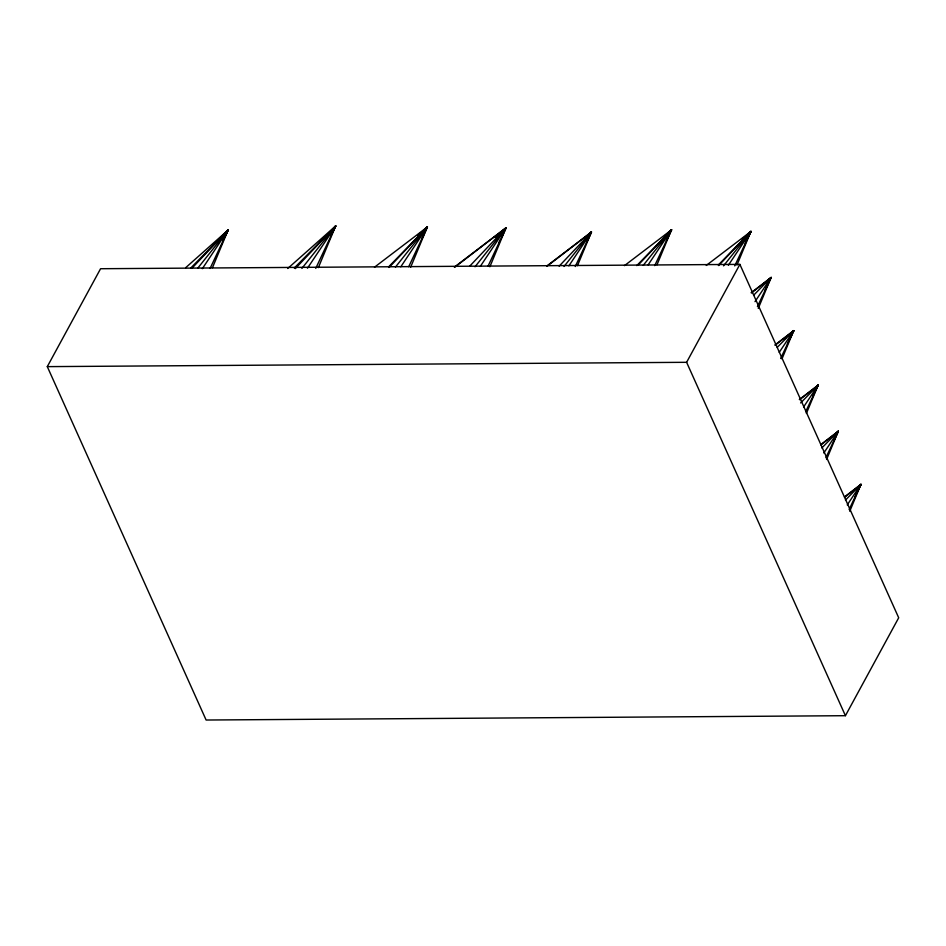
<?xml version="1.0" encoding="UTF-8"?>
<svg xmlns="http://www.w3.org/2000/svg" width="946" height="946" viewBox="0 0 946 946"><rect width="100%" height="100%" fill="white"/><g stroke="black" fill="none" stroke-linecap="round" stroke-linejoin="round"><path stroke-width="1.42" d="M212.472 267.671L228.128 230.032L185.653 267.706M318.341 267.647L335.664 225.976L287.75 268.475M410.623 267.292L427.391 226.957L374.474 267.221M489.874 266.76L506.075 227.773L454.34 267.139M577.45 265.684L591.427 232.077L546.741 266.074M656.985 264.797L671.518 229.854L624.478 265.637M736.958 265.046L750.923 231.451L706.248 265.448M758.266 308.42L771.12 277.497L751.124 292.716M781.987 358.877L793.729 330.651L774.916 344.971M806.394 413.426L818.136 385.199L799.323 399.508M826.591 459.484L838.322 431.246L820.69 444.667M849.756 511.289L860.931 484.399L844.471 496.922M210.083 268.451L228.128 230.032L190.903 267.872M315.751 268.368L335.664 225.976L294.301 268.014M408.719 266.713L427.391 226.957L417.588 235.66M488.03 266.193L506.075 227.773L455.061 267.009M575.251 266.524L591.427 232.077L547.367 265.968M654.715 265.625L671.518 229.854L664.979 235.649M734.746 265.897L750.923 231.451L742.22 239.172M757.427 306.646L771.12 277.497L751.573 292.882M780.663 358.475L793.729 330.651L775.342 345.124M805.685 411.699L818.136 385.199L799.748 399.661M825.882 457.746L838.322 431.246L821.093 444.821M849.118 509.575L860.931 484.399L844.849 497.064M223.031 240.651L224.308 238.002M225.586 235.341L228.128 230.032L191.79 268.392M330.58 236.595L335.664 225.976L295.294 268.605M422.306 237.576L427.391 226.957L388.581 266.902M499.086 242.377L500.351 239.728M501.628 237.068L506.075 227.773L495.184 237.434M586.969 241.372L591.427 232.077L585.976 236.902M666.422 240.473L671.518 229.854L636.788 265.59M745.2 243.394L746.477 240.733M747.742 238.085L750.923 231.451L718.239 265.081M764.758 290.777L771.12 277.497L765.669 282.334M787.368 343.93L793.729 330.651L788.278 335.475M813.052 395.818L818.136 385.199L814.873 388.097M833.875 440.54L838.322 431.246L831.794 437.052M854.581 497.679L860.931 484.399L856.579 488.266M47.3 366.634L100.572 268.723L739.878 264.383L898.7 617.773L845.428 715.696L206.122 720.024L47.3 366.634L686.607 362.306L739.878 264.383M225.763 233.745L228.128 230.032L225.243 233.355M333.311 229.677L335.664 225.976L330.864 231.522M425.038 230.67L427.391 226.957L389.043 267.458M503.721 231.486L506.075 227.773L469.748 266.145M589.062 235.779L591.427 232.077L559.133 266.181M669.153 233.556L671.518 229.854L638.207 265.022M748.57 235.152L750.923 231.451L718.629 265.554M768.767 281.21L771.12 277.497L753.607 295.235M791.364 334.364L793.729 330.651L777.245 347.348M815.783 388.901L818.136 385.199L800.623 402.937M836.761 433.717L838.322 431.246L821.838 447.943M859.37 486.871L860.931 484.399L845.476 500.056M202.338 268.664L228.128 230.032L197.998 267.872M307.462 268.215L335.664 225.976L301.88 268.404M400.797 266.796L427.391 226.957L425.475 229.18M480.284 266.405L506.075 227.773L504.159 229.996M568.865 265.873L591.427 232.077L589.5 234.289M648.14 264.856L671.518 229.854L668.633 233.177M728.361 265.247L750.923 231.451L749.007 233.662M755.003 301.644L771.12 277.497L769.193 279.72M779.22 352.373L793.729 330.651L790.844 333.973M803.627 406.922L818.136 385.199L815.251 388.522M823.824 452.98L838.322 431.246L836.406 433.469M847.238 504.916L860.931 484.399L859.015 486.622M395.428 267.103L427.391 226.957M475.034 266.76L506.075 227.773M564.029 266.476L591.427 232.077M643.209 265.4L671.518 229.854M723.536 265.85L750.923 231.451M783.927 339.342L786.102 337.415M686.607 362.306L845.428 715.696"/></g></svg>
